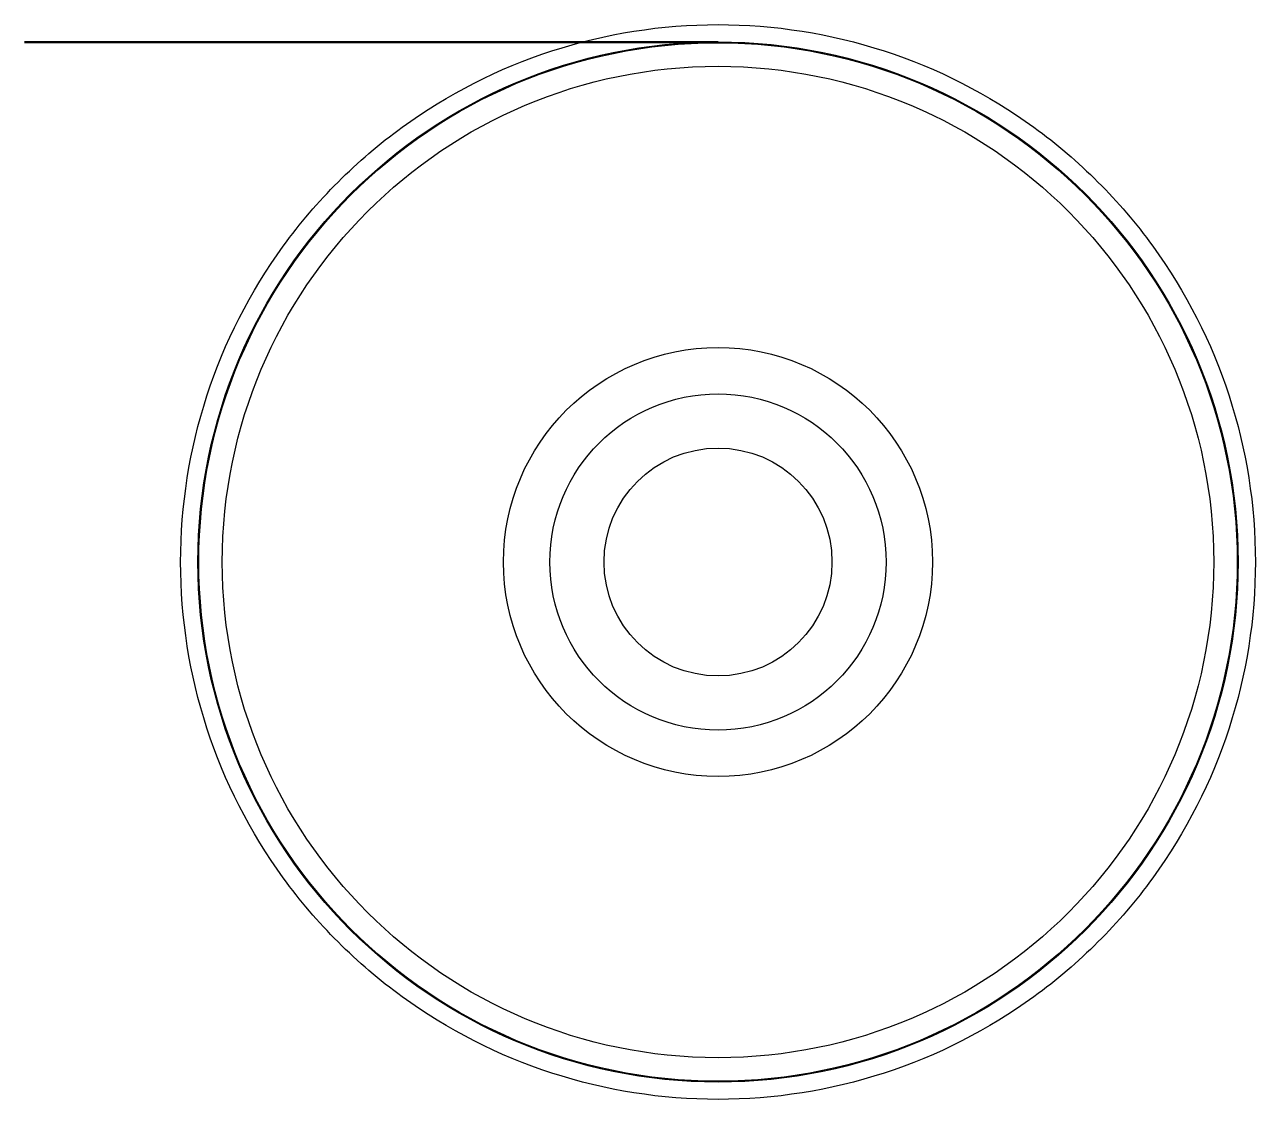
# Model space of a CAD drawing. Header units: millimetres. Extents: x -80 to 62, y -62 to 62.
import ezdxf

# ---------------------------------------------------------------- set-up
doc = ezdxf.new("R2010")
doc.units = ezdxf.units.MM
doc.layers.get('0').update_dxf_attribs({"linetype": 'CONTINUOUS'})

msp = doc.modelspace()

# ---------------------------------------------------------------- linework, layer by layer
for p, q in [((0, 60), (-80, 60)), ((0, 59.9), (-80, 59.9))]:
    msp.add_line(p, q)
msp.add_lwpolyline([(58.97, 19.16, -0.078702), (62, 0, -0.078702), (58.97, -19.16, -0.078702), (50.16, -36.44, -0.078702), (36.44, -50.16, -0.078702), (19.16, -58.97, -0.078702), (0, -62, -0.078702), (-19.16, -58.97, -0.078702), (-36.44, -50.16, -0.078702), (-50.16, -36.44, -0.078702), (-58.97, -19.16, -0.078702), (-62, 0, -0.078702), (-58.97, 19.16, -0.078702), (-50.16, 36.44, -0.078702), (-36.44, 50.16, -0.078702), (-19.16, 58.97, -0.078702), (0, 62, -0.078702), (19.16, 58.97, -0.078702), (36.44, 50.16, -0.078702), (50.16, 36.44, -0.078702)], format="xyb", close=True)
for radius in [60, 60, 59.9, 57.19, 24.75, 19.4, 13.15]:
    msp.add_circle((0, 0), radius)

doc.saveas('drawing.dxf')
